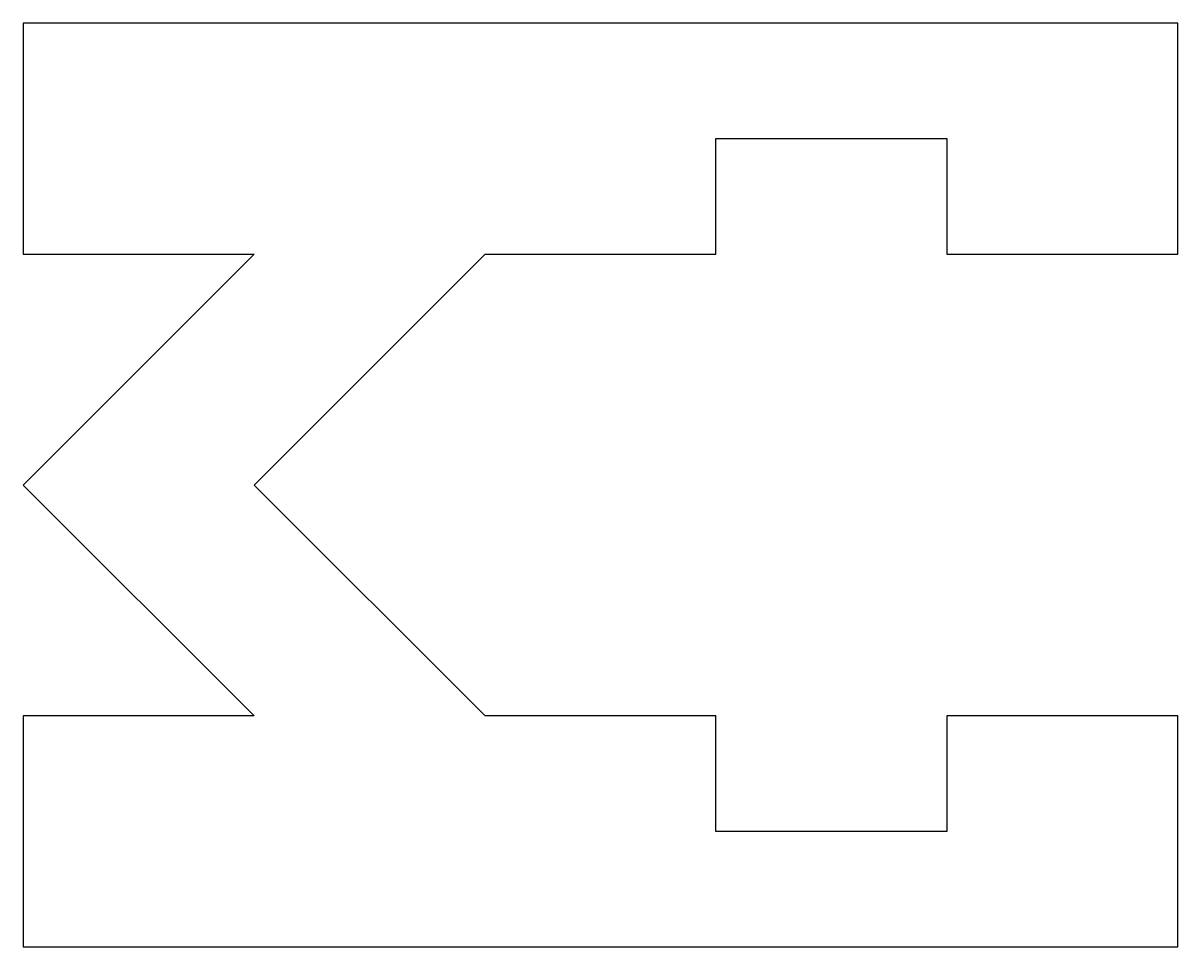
# Model space of a CAD drawing. Header units: millimetres. Extents: x 1 to 6, y 1 to 5.
import ezdxf

# ---------------------------------------------------------------- set-up
doc = ezdxf.new("R2010")
doc.units = ezdxf.units.MM

msp = doc.modelspace()

# ---------------------------------------------------------------- linework, layer by layer
for p, q in [((6, 5), (1, 5)), ((1, 5), (1, 4)), ((6, 4), (6, 5)), ((4, 4), (4, 4.5)), ((4, 4.5), (5, 4.5)), ((5, 4.5), (5, 4)), ((1, 4), (2, 4)), ((2, 4), (1, 3)), ((2, 3), (3, 4)), ((3, 4), (4, 4)), ((5, 4), (6, 4)), ((1, 3), (2, 2)), ((3, 2), (2, 3)), ((2, 2), (1, 2)), ((1, 2), (1, 1)), ((4, 2), (3, 2)), ((4, 1.5), (4, 2)), ((6, 2), (5, 2)), ((5, 2), (5, 1.5)), ((6, 1), (6, 2)), ((5, 1.5), (4, 1.5)), ((1, 1), (6, 1))]:
    msp.add_line(p, q)

doc.saveas('drawing.dxf')
